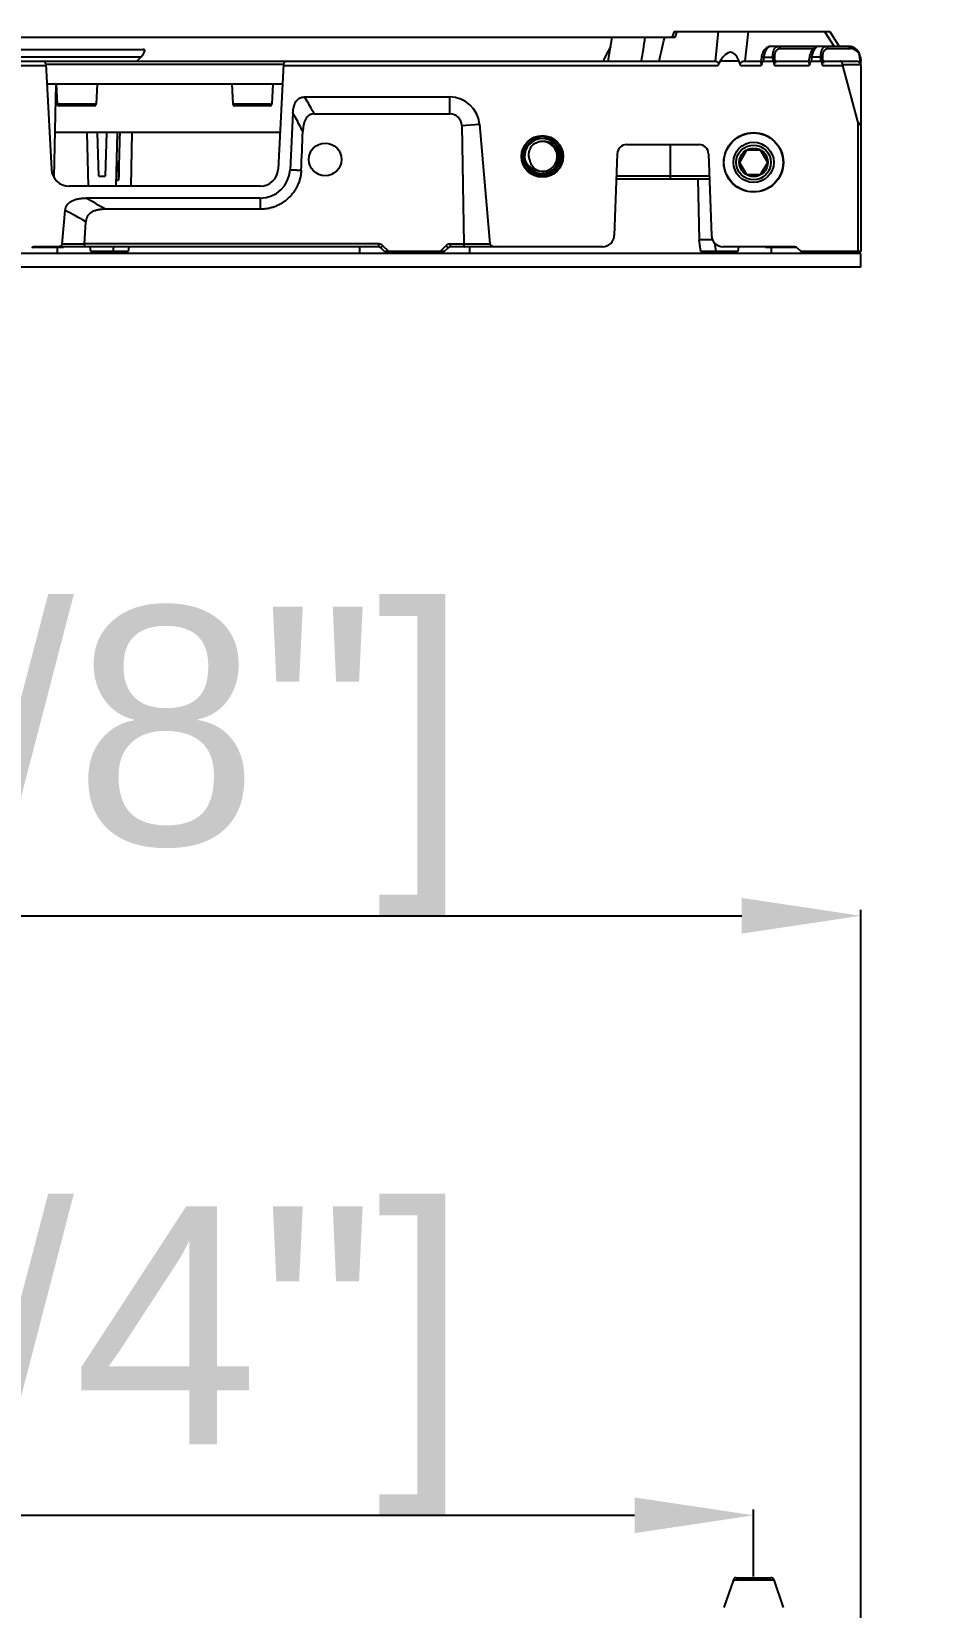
# Model space of a CAD drawing. Header units: millimetres. Extents: x 562 to 17351, y 2396 to 6995.
# Drawn here: x 1786.5 to 1936.5, y 3848 to 4112.9 of the extents above; entities that cross this region are included whole.
import ezdxf

# ---------------------------------------------------------------- set-up
doc = ezdxf.new("R2010")
doc.units = ezdxf.units.MM
doc.layers.add('02___PRT_ALL_AXES', color=7, linetype='Continuous')
doc.styles.get("Standard").update_dxf_attribs({"font": 'arial.ttf'})
doc.dimstyles.new('缩小5倍', dxfattribs={"dimtxt": 40, "dimasz": 20, "dimexe": 1, "dimexo": 0.2, "dimgap": 0, "dimtad": 1, "dimtoh": 1, "dimdec": 1, "dimzin": 9, "dimdsep": 46, "dimtxsty": 'Standard', "dimblk": '_FILLED', "dimcen": 0.2, "dimclrd": 256, "dimclre": 256, "dimclrt": 256, "dimadec": 1, "dimazin": 2, "dimtfac": 1, "dimtdec": 1, "dimtofl": 0, "dimtmove": 0, "dimatfit": 3, "dimldrblk": '_FILLED', "dimfxl": 1, "dimtolj": 1, "dimtzin": 0, "dimarcsym": 0})

# ---------------------------------------------------------------- blocks, each defined once
blk = doc.blocks.new('_FILLED')
at = {"color": 0, "linetype": 'ByBlock'}
blk.add_solid([(0, 0), (-1, 0.15), (-1, -0.15)], dxfattribs=at)
blk = doc.blocks.new('*D21')
at = {"lineweight": -2, "transparency": 16777216}
for p, q in [((1325.8, 3845.65), (1325.8, 3965.23)), ((1345.8, 3964.23), (1905.8, 3964.23)), ((1925.8, 3845.65), (1925.8, 3965.23))]:
    blk.add_line(p, q, dxfattribs=at)
at = {"layer": 'Defpoints', "color": 0, "transparency": 16777216}
for p in [(1925.8, 3964.23), (1325.8, 3845.45), (1925.8, 3845.45)]:
    blk.add_point(p, dxfattribs=at)
at = {"lineweight": -2, "transparency": 16777216, "xscale": 20, "yscale": 20, "zscale": 20, "rotation": 180}
blk.add_blockref('_FILLED', (1325.8, 3964.23), dxfattribs=at)
at = {"lineweight": -2, "transparency": 16777216, "xscale": 20, "yscale": 20, "zscale": 20}
blk.add_blockref('_FILLED', (1925.8, 3964.23), dxfattribs=at)
at = {"lineweight": 5, "transparency": 16777216, "insert": (1625.8, 3990.13), "char_height": 40, "attachment_point": 5}
blk.add_mtext('\\A1;600mm [1\'-11 5/8"]', dxfattribs=at)
blk = doc.blocks.new('*D22')
at = {"lineweight": -2, "transparency": 16777216}
for p, q in [((1926, 3845.45), (2030.25, 3845.45)), ((2029.25, 3825.45), (2029.25, 3527.95)), ((1926, 3507.95), (2030.25, 3507.95))]:
    blk.add_line(p, q, dxfattribs=at)
at = {"layer": 'Defpoints', "color": 0, "transparency": 16777216}
for p in [(1925.8, 3845.45), (1925.8, 3507.95), (2029.25, 3507.95)]:
    blk.add_point(p, dxfattribs=at)
at = {"lineweight": -2, "transparency": 16777216, "xscale": 20, "yscale": 20, "zscale": 20}
for p, rotation in [((2029.25, 3845.45), 90), ((2029.25, 3507.95), 270)]:
    blk.add_blockref('_FILLED', p, dxfattribs=dict(at, rotation=rotation))
at = {"lineweight": 5, "transparency": 16777216, "insert": (2003.36, 3676.7), "char_height": 40, "attachment_point": 5, "rotation": 90}
blk.add_mtext('\\A1;337.5mm [1\'-1 1/4"]', dxfattribs=at)
blk = doc.blocks.new('*D24')
at = {"lineweight": -2, "transparency": 16777216}
for p, q in [((1343.8, 3853.15), (1343.8, 3864.45)), ((1363.8, 3863.45), (1887.8, 3863.45)), ((1907.8, 3853.15), (1907.8, 3864.45))]:
    blk.add_line(p, q, dxfattribs=at)
at = {"layer": 'Defpoints', "color": 0, "transparency": 16777216}
for p in [(1907.8, 3863.45), (1343.8, 3852.95), (1907.8, 3852.95)]:
    blk.add_point(p, dxfattribs=at)
at = {"lineweight": -2, "transparency": 16777216, "xscale": 20, "yscale": 20, "zscale": 20, "rotation": 180}
blk.add_blockref('_FILLED', (1343.8, 3863.45), dxfattribs=at)
at = {"lineweight": -2, "transparency": 16777216, "xscale": 20, "yscale": 20, "zscale": 20}
blk.add_blockref('_FILLED', (1907.8, 3863.45), dxfattribs=at)
at = {"lineweight": 5, "transparency": 16777216, "insert": (1625.8, 3889.35), "char_height": 40, "attachment_point": 5}
blk.add_mtext('\\A1;564mm [1\'-10 1/4"]', dxfattribs=at)

msp = doc.modelspace()

# ---------------------------------------------------------------- linework, layer by layer
at = {"color": 7, "linetype": 'Continuous'}
for p, q in [((1894.548, 4111.869), (1357.522, 4111.869)), ((1894.454, 4112.869), (1894.079, 4111.869)), ((1894.454, 4112.869), (1920.596, 4112.869)), ((1894.923, 4112.869), (1894.548, 4111.869)), ((1901.865, 4112.869), (1901.33, 4107.869)), ((1906.884, 4112.869), (1906.349, 4107.869)), ((1919.715, 4112.869), (1921.327, 4110.369)), ((1920.596, 4112.869), (1922.207, 4110.369)), ((1673.96, 4109.869), (1805.213, 4109.869)), ((1923.749, 4110.369), (1910.677, 4110.369)), ((1912.234, 4110.004), (1917.888, 4110.004)), ((1920.296, 4110.004), (1924.085, 4110.004)), ((1579.943, 4107.869), (1901.453, 4107.869)), ((1677.06, 4108.63), (1804.868, 4108.63)), ((1753.804, 4107.169), (1788.886, 4107.169)), ((1788.874, 4107.395), (1789.801, 4089.712)), ((1788.875, 4107.382), (1828.824, 4107.382)), ((1804.868, 4108.63), (1804.165, 4107.869)), ((1828.824, 4107.395), (1827.898, 4089.712)), ((1828.812, 4107.169), (1901.812, 4107.169)), ((1905.349, 4107.869), (1902.193, 4107.869)), ((1905.595, 4107.169), (1909.077, 4107.169)), ((1906.133, 4107.869), (1909.003, 4107.869)), ((1909.115, 4108.571), (1908.991, 4107.796)), ((1909.51, 4108.543), (1909.402, 4107.869)), ((1909.402, 4107.869), (1911.066, 4107.869)), ((1909.51, 4108.543), (1911.034, 4108.543)), ((1911.066, 4107.869), (1911.034, 4108.543)), ((1911.312, 4107.169), (1917.139, 4107.169)), ((1911.414, 4107.617), (1911.37, 4108.543)), ((1911.731, 4107.869), (1917.066, 4107.869)), ((1917.178, 4108.571), (1917.054, 4107.796)), ((1917.573, 4108.543), (1917.465, 4107.869)), ((1917.465, 4107.869), (1919.129, 4107.869)), ((1919.096, 4108.543), (1917.573, 4108.543)), ((1919.129, 4107.869), (1919.096, 4108.543)), ((1919.375, 4107.169), (1922.787, 4107.169)), ((1919.477, 4107.617), (1919.432, 4108.543)), ((1919.793, 4107.869), (1925.101, 4107.869)), ((1922.757, 4107.322), (1925.784, 4107.322)), ((1925.301, 4097.744), (1922.787, 4107.169)), ((1925.786, 4107.323), (1925.679, 4108.543)), ((1925.742, 4108.543), (1925.801, 4107.869)), ((1925.801, 4107.241), (1925.801, 4107.869)), ((1925.801, 4107.169), (1925.801, 4075.869)), ((1789.048, 4104.069), (1828.65, 4104.069)), ((1790.528, 4104.069), (1790.2, 4088.377)), ((1790.607, 4104.069), (1790.786, 4100.653)), ((1797.495, 4104.069), (1797.316, 4100.653)), ((1820.107, 4104.069), (1820.286, 4100.653)), ((1826.995, 4104.069), (1826.816, 4100.653)), ((1832.366, 4101.869), (1856.744, 4101.869)), ((1856.744, 4099.026), (1856.744, 4101.869)), ((1797.316, 4100.653), (1790.786, 4100.653)), ((1797.016, 4100.369), (1791.085, 4100.369)), ((1826.816, 4100.653), (1820.286, 4100.653)), ((1826.516, 4100.369), (1820.585, 4100.369)), ((1830.396, 4099.177), (1829.895, 4089.607)), ((1833.973, 4099.026), (1856.744, 4099.026)), ((1828.22, 4095.869), (1790.357, 4095.869)), ((1795.764, 4095.869), (1795.953, 4086.869)), ((1797.759, 4088.569), (1797.568, 4095.869)), ((1799.034, 4095.869), (1798.842, 4088.569)), ((1800.837, 4095.869), (1800.649, 4086.869)), ((1803.337, 4095.869), (1803.149, 4086.869)), ((1858.756, 4097.045), (1861.725, 4097.305)), ((1858.756, 4097.045), (1859.113, 4077.156)), ((1861.725, 4097.305), (1863.488, 4077.154)), ((1925.301, 4097.744), (1925.801, 4097.069)), ((1925.301, 4097.744), (1925.301, 4075.869)), ((1886.474, 4093.869), (1898.627, 4093.869)), ((1893.801, 4093.869), (1893.801, 4088.069)), ((1801.015, 4090.869), (1800.732, 4090.869)), ((1884.875, 4092.325), (1884.396, 4078.599)), ((1900.226, 4092.325), (1900.705, 4078.599)), ((1797.759, 4088.569), (1798.842, 4088.569)), ((1800.669, 4087.87), (1801.075, 4087.87)), ((1870.937, 4088.705), (1870.899, 4088.667)), ((1873.539, 4088.6), (1873.474, 4088.637)), ((1900.375, 4088.069), (1884.727, 4088.069)), ((1900.358, 4088.559), (1884.744, 4088.559)), ((1898.428, 4088.069), (1898.641, 4077.869)), ((1824.902, 4086.869), (1792.797, 4086.869)), ((1791.625, 4077.151), (1792.12, 4082.8)), ((1824.902, 4084.869), (1795.61, 4084.869)), ((1824.902, 4082.986), (1798.888, 4082.986)), ((1824.902, 4084.869), (1824.902, 4082.986)), ((1795.339, 4077.156), (1795.576, 4080.904)), ((1795.339, 4077.144), (1791.625, 4077.151)), ((1844.794, 4077.156), (1795.339, 4077.156)), ((1844.794, 4076.669), (1844.794, 4077.156)), ((1856.808, 4077.156), (1859.113, 4077.156)), ((1856.808, 4077.156), (1856.808, 4076.669)), ((1859.113, 4077.154), (1863.488, 4077.154)), ((1900.872, 4077.869), (1898.641, 4077.869)), ((1898.933, 4075.869), (1898.641, 4077.869)), ((1901.219, 4077.335), (1901.433, 4075.869)), ((1925.801, 4075.569), (1325.801, 4075.569)), ((1791.801, 4076.569), (1786.511, 4076.569)), ((1844.794, 4076.669), (1786.808, 4076.669)), ((1790.801, 4075.569), (1790.801, 4076.569)), ((1791.801, 4076.569), (1791.801, 4076.669)), ((1796.433, 4075.869), (1796.317, 4076.669)), ((1802.668, 4075.869), (1796.433, 4075.869)), ((1797.051, 4075.869), (1797.051, 4075.569)), ((1799.551, 4075.869), (1799.551, 4075.569)), ((1800.168, 4075.869), (1800.285, 4076.669)), ((1802.051, 4075.869), (1802.051, 4075.569)), ((1802.785, 4076.669), (1802.668, 4075.869)), ((1841.551, 4076.669), (1841.551, 4075.569)), ((1845.801, 4075.869), (1845.147, 4076.523)), ((1846.495, 4075.869), (1845.501, 4076.863)), ((1855.801, 4075.869), (1845.801, 4075.869)), ((1846.801, 4075.569), (1846.801, 4075.869)), ((1848.051, 4075.869), (1848.051, 4075.569)), ((1853.551, 4075.869), (1853.551, 4075.569)), ((1854.801, 4075.569), (1854.801, 4075.869)), ((1855.107, 4075.869), (1856.101, 4076.863)), ((1855.801, 4075.869), (1856.454, 4076.523)), ((1882.397, 4076.669), (1856.808, 4076.669)), ((1860.051, 4076.669), (1860.051, 4075.569)), ((1905.168, 4075.869), (1898.933, 4075.869)), ((1899.551, 4075.869), (1899.551, 4075.569)), ((1902.051, 4075.869), (1902.051, 4075.569)), ((1914.794, 4076.669), (1902.704, 4076.669)), ((1904.551, 4075.869), (1904.551, 4075.569)), ((1905.285, 4076.669), (1905.168, 4075.869)), ((1909.801, 4076.569), (1909.801, 4076.669)), ((1915.093, 4076.569), (1909.801, 4076.569)), ((1910.801, 4075.569), (1910.801, 4076.569)), ((1915.147, 4076.523), (1915.801, 4075.869)), ((1925.801, 4075.869), (1915.801, 4075.869)), ((1918.801, 4075.569), (1918.801, 4075.869)), ((1922.371, 4075.869), (1922.371, 4075.569)), ((1924.871, 4075.869), (1924.871, 4075.569)), ((1925.801, 4073.269), (1925.801, 4075.569)), ((1925.801, 4073.269), (1325.801, 4073.269)), ((1904.41, 3852.615), (1902.826, 3847.954)), ((1904.41, 3852.615), (1911.191, 3852.615)), ((1904.884, 3852.954), (1910.718, 3852.954)), ((1911.191, 3852.615), (1912.776, 3847.954))]:
    msp.add_line(p, q, dxfattribs=at)
for points in [[(1910.677, 4110.369), (1910.561, 4110.363), (1910.366, 4110.323), (1910.17, 4110.246), (1909.981, 4110.133), (1909.804, 4109.986), (1909.643, 4109.812), (1909.502, 4109.616), (1909.381, 4109.404), (1909.28, 4109.18), (1909.201, 4108.949), (1909.142, 4108.717), (1909.115, 4108.571)], [(1918.739, 4110.369), (1918.624, 4110.363), (1918.429, 4110.323), (1918.233, 4110.246), (1918.044, 4110.133), (1917.866, 4109.986), (1917.706, 4109.812), (1917.565, 4109.616), (1917.444, 4109.404), (1917.343, 4109.18), (1917.263, 4108.949), (1917.205, 4108.717), (1917.178, 4108.571)], [(1795.339, 4077.156), (1795.46, 4079.059), (1795.576, 4080.904)]]:
    msp.add_lwpolyline(points, dxfattribs=at)
for centre, radius in [((1907.801, 4090.869), 4.975), ((1872.301, 4091.869), 3.45), ((1872.301, 4091.869), 3.15), ((1907.801, 4090.869), 3.39), ((1907.801, 4090.869), 2.917)]:
    msp.add_circle(centre, radius, dxfattribs=at)
for centre, radius, start, end in [((1628.362, 4150.218), 264.015, 350.76973, 351.64813), ((1483.375, 4205.82), 420.122, 346.51746, 347.07778), ((1923.749, 4108.369), 2, 5, 90), ((1924.085, 4108.404), 1.6, 4.99987, 90.00013), ((1788.375, 4107.369), 0.5, 3, 90), ((1829.324, 4107.369), 0.5, 90, 177), ((1925.101, 4107.169), 0.7, 0, 90), ((1856.744, 4096.869), 5, 5, 90), ((1791.085, 4100.669), 0.3, 183, 270), ((1797.016, 4100.669), 0.3, 270, 357), ((1820.585, 4100.669), 0.3, 183, 270), ((1826.516, 4100.669), 0.3, 270, 357), ((-448.195, 4187.634), 2282.078, 357.53695, 357.699985), ((1872.301, 4091.869), 3, 218.32505, 216), ((1872.301, 4091.869), 2.5, 256.07695, 139.92305), ((1886.474, 4092.269), 1.6, 90, 178), ((1898.627, 4092.269), 1.6, 2, 90), ((1792.797, 4089.869), 3, 183, 270), ((1824.902, 4089.869), 3, 270, 357), ((1824.902, 4089.869), 5, 270.00001, 356.99999), ((1872.367, 4080.123), 8.402, 95.17075, 96.21936), ((1678.935, 3872.311), 238.991, 60.78703, 61.73207), ((1672.502, 3866.761), 250.452, 59.69335, 60.55814), ((1795.56, 4077.142), 0.222, 176.35069, 179.39473), ((1844.794, 4076.156), 1, 45.00003, 89.99997), ((1856.808, 4076.156), 1, 90, 135), ((1882.397, 4078.669), 2, 270, 358), ((1902.704, 4078.669), 2, 182, 270), ((1786.808, 4076.169), 0.5, 90, 135.0005), ((1844.794, 4076.169), 0.5, 45, 90), ((1856.808, 4076.169), 0.5, 90, 135.00042), ((1914.794, 4076.169), 0.5, 45, 90), ((1904.884, 3852.454), 0.5, 90, 161.22197), ((1910.718, 3852.454), 0.5, 18.77803, 90)]:
    msp.add_arc(centre, radius, start, end, dxfattribs=at)
for centre, major_axis, ratio, start_param, end_param in [((1803.657, 4108.369), (1.784, 1.417), 0.2762381, -1.0615521, 0.3347113), ((1902.911, 4099.029), (1.101, 10.37), 0.2876871, -0.520214, 0.5812685), ((1902.986, 4099.728), (1.021, 9.548), 0.3124233, 0.5841534, 0.7113576), ((1902.986, 4099.728), (-1.021, -9.548), 0.3124233, 2.4970595, 2.6242636), ((1908.676, 4103.28), (0.732, 4.589), 0.0860763, 0.0137258, 0.5733071), ((1911.285, 4103.28), (-0.22, 4.589), 0.0870563, -0.5637598, -0.0041785), ((1911.803, 4107.169), (-0.12, 0.696), 0.6258693, -0.1075603, 0.7682611), ((1916.739, 4103.28), (0.732, 4.589), 0.0860763, 0.0137258, 0.5733071), ((1919.347, 4103.28), (-0.22, 4.589), 0.0870563, -0.5637598, -0.0041785), ((1919.866, 4107.169), (-0.12, 0.696), 0.6258693, -0.1075603, 0.7682611), ((1923.235, 4107.169), (-0.287, 0.68), 0.5752567, 1.1116783, 1.3326174), ((1856.744, 4097.009), (0, 2.018), 0.9975972, -1.5528125, 0), ((1805.098, 4232.752), (5.372, 206.356), 0.0017073, -3.9870801, -3.934005), ((1864.906, 4077.169), (1.419, 0), 0.3523753, -3.1107736, -1.5707963)]:
    msp.add_ellipse(centre, major_axis=major_axis, ratio=ratio, start_param=start_param, end_param=end_param, dxfattribs=at)
for points, knots in [([(1883.77, 4110.288), (1883.652, 4110.084), (1883.424, 4109.678), (1883.098, 4109.07), (1882.794, 4108.469), (1882.604, 4108.068), (1882.514, 4107.869)], [0, 0, 0, 0, 0.2589592, 0.5122621, 0.7594499, 1, 1, 1, 1]), ([(1910.677, 4110.369), (1910.646, 4110.369), (1910.584, 4110.363), (1910.491, 4110.339), (1910.399, 4110.299), (1910.307, 4110.244), (1910.218, 4110.173), (1910.13, 4110.088), (1910.044, 4109.988), (1909.962, 4109.874), (1909.884, 4109.746), (1909.81, 4109.605), (1909.742, 4109.452), (1909.68, 4109.287), (1909.625, 4109.113), (1909.561, 4108.865), (1909.527, 4108.673), (1909.51, 4108.543)], [0, 0, 0, 0, 0.0395553, 0.080471, 0.1235139, 0.1693284, 0.2184018, 0.2710878, 0.3276244, 0.388145, 0.4526867, 0.5211954, 0.5935239, 0.6694247, 0.7485476, 0.8304248, 1, 1, 1, 1]), ([(1911.034, 4108.543), (1911.029, 4108.671), (1911.031, 4108.861), (1911.053, 4109.109), (1911.08, 4109.284), (1911.115, 4109.451), (1911.158, 4109.606), (1911.209, 4109.748), (1911.267, 4109.877), (1911.331, 4109.992), (1911.4, 4110.092), (1911.463, 4110.164), (1911.516, 4110.214), (1911.568, 4110.257), (1911.636, 4110.302), (1911.721, 4110.341), (1911.809, 4110.364), (1911.868, 4110.369), (1911.898, 4110.369)], [0, 0, 0, 0, 0.1736523, 0.2573421, 0.3379703, 0.4149497, 0.4878373, 0.556335, 0.6202968, 0.6797263, 0.7347728, 0.7857335, 0.8098296, 0.833085, 0.8773725, 0.9193649, 0.9599353, 1, 1, 1, 1]), ([(1911.37, 4108.543), (1911.365, 4108.648), (1911.367, 4108.804), (1911.391, 4109.007), (1911.419, 4109.15), (1911.455, 4109.284), (1911.514, 4109.446), (1911.587, 4109.591), (1911.677, 4109.714), (1911.746, 4109.792), (1911.821, 4109.858), (1911.898, 4109.912), (1911.979, 4109.953), (1912.062, 4109.983), (1912.148, 4110), (1912.205, 4110.004), (1912.234, 4110.004)], [0, 0, 0, 0, 0.167165, 0.2476372, 0.3251093, 0.3990944, 0.4692932, 0.5978601, 0.6565875, 0.7119272, 0.7642801, 0.8141319, 0.8620296, 0.9085644, 0.9543582, 1, 1, 1, 1]), ([(1911.898, 4110.369), (1911.918, 4110.369), (1911.961, 4110.364), (1912.021, 4110.344), (1912.078, 4110.31), (1912.128, 4110.265), (1912.17, 4110.21), (1912.202, 4110.146), (1912.224, 4110.077), (1912.232, 4110.028), (1912.234, 4110.004)], [0, 0, 0, 0, 0.1149252, 0.2314169, 0.3507102, 0.4736583, 0.6005353, 0.7310756, 0.8646018, 1, 1, 1, 1]), ([(1918.74, 4110.369), (1918.709, 4110.369), (1918.647, 4110.363), (1918.554, 4110.339), (1918.462, 4110.299), (1918.37, 4110.244), (1918.28, 4110.173), (1918.192, 4110.088), (1918.107, 4109.988), (1918.025, 4109.874), (1917.947, 4109.746), (1917.873, 4109.605), (1917.805, 4109.452), (1917.743, 4109.287), (1917.687, 4109.113), (1917.623, 4108.865), (1917.589, 4108.673), (1917.573, 4108.543)], [0, 0, 0, 0, 0.0395553, 0.0804711, 0.1235139, 0.1693284, 0.2184019, 0.2710879, 0.3276245, 0.3881451, 0.4526868, 0.5211955, 0.5935241, 0.6694249, 0.7485477, 0.8304248, 1, 1, 1, 1]), ([(1919.096, 4108.543), (1919.091, 4108.671), (1919.093, 4108.861), (1919.116, 4109.109), (1919.142, 4109.284), (1919.177, 4109.451), (1919.221, 4109.606), (1919.271, 4109.748), (1919.329, 4109.877), (1919.393, 4109.992), (1919.463, 4110.092), (1919.526, 4110.164), (1919.579, 4110.214), (1919.631, 4110.257), (1919.698, 4110.302), (1919.784, 4110.341), (1919.871, 4110.364), (1919.931, 4110.369), (1919.96, 4110.369)], [0, 0, 0, 0, 0.1736521, 0.257342, 0.3379703, 0.4149496, 0.4878372, 0.5563349, 0.6202968, 0.6797262, 0.7347728, 0.7857334, 0.8098295, 0.833085, 0.8773726, 0.9193649, 0.9599353, 1, 1, 1, 1]), ([(1919.432, 4108.543), (1919.427, 4108.648), (1919.43, 4108.804), (1919.454, 4109.007), (1919.481, 4109.15), (1919.518, 4109.284), (1919.576, 4109.446), (1919.65, 4109.591), (1919.739, 4109.714), (1919.809, 4109.792), (1919.883, 4109.858), (1919.961, 4109.912), (1920.042, 4109.953), (1920.125, 4109.983), (1920.21, 4110), (1920.268, 4110.004), (1920.296, 4110.004)], [0, 0, 0, 0, 0.1671648, 0.2476371, 0.3251092, 0.3990943, 0.4692932, 0.59786, 0.6565874, 0.7119272, 0.76428, 0.8141319, 0.8620296, 0.9085644, 0.9543582, 1, 1, 1, 1]), ([(1919.96, 4110.369), (1919.981, 4110.369), (1920.023, 4110.364), (1920.084, 4110.344), (1920.14, 4110.31), (1920.19, 4110.265), (1920.232, 4110.21), (1920.265, 4110.146), (1920.287, 4110.077), (1920.295, 4110.028), (1920.296, 4110.004)], [0, 0, 0, 0, 0.1149252, 0.2314169, 0.3507102, 0.4736583, 0.6005353, 0.7310756, 0.8646018, 1, 1, 1, 1]), ([(1923.749, 4110.369), (1923.77, 4110.369), (1923.812, 4110.364), (1923.873, 4110.344), (1923.929, 4110.31), (1923.979, 4110.265), (1924.021, 4110.21), (1924.054, 4110.146), (1924.076, 4110.077), (1924.084, 4110.028), (1924.085, 4110.004)], [0, 0, 0, 0, 0.1149252, 0.2314169, 0.3507102, 0.4736582, 0.6005353, 0.7310756, 0.8646018, 1, 1, 1, 1]), ([(1901.453, 4107.869), (1901.484, 4107.869), (1901.547, 4107.861), (1901.639, 4107.828), (1901.711, 4107.783), (1901.764, 4107.735), (1901.8, 4107.692), (1901.832, 4107.643), (1901.858, 4107.587), (1901.876, 4107.524), (1901.884, 4107.456), (1901.881, 4107.384), (1901.867, 4107.311), (1901.844, 4107.239), (1901.823, 4107.192), (1901.812, 4107.169)], [0, 0, 0, 0, 0.097289, 0.1985807, 0.3057918, 0.3622779, 0.4210134, 0.4823703, 0.5467933, 0.6147237, 0.6863984, 0.7616088, 0.8396216, 0.9194224, 1, 1, 1, 1]), ([(1905.595, 4107.169), (1905.587, 4107.195), (1905.575, 4107.246), (1905.567, 4107.325), (1905.571, 4107.401), (1905.587, 4107.474), (1905.613, 4107.541), (1905.657, 4107.619), (1905.713, 4107.685), (1905.777, 4107.74), (1905.841, 4107.785), (1905.925, 4107.829), (1906.029, 4107.861), (1906.099, 4107.869), (1906.133, 4107.869)], [0, 0, 0, 0, 0.0779883, 0.1549859, 0.2299859, 0.3022892, 0.3716731, 0.4382937, 0.5642562, 0.6243353, 0.6826414, 0.7942388, 0.8997749, 1, 1, 1, 1]), ([(1908.991, 4107.796), (1908.99, 4107.789), (1908.989, 4107.772), (1908.991, 4107.745), (1908.997, 4107.716), (1909.004, 4107.685), (1909.014, 4107.651), (1909.029, 4107.602), (1909.05, 4107.536), (1909.071, 4107.467), (1909.085, 4107.408), (1909.093, 4107.362), (1909.097, 4107.314), (1909.096, 4107.274), (1909.093, 4107.241), (1909.087, 4107.209), (1909.081, 4107.185), (1909.077, 4107.169)], [0, 0, 0, 0, 0.0365628, 0.0778172, 0.1238783, 0.1745112, 0.2293353, 0.2879121, 0.4146275, 0.5515741, 0.6230922, 0.6963031, 0.7708975, 0.8466311, 0.8848197, 0.9231593, 1, 1, 1, 1]), ([(1909.51, 4108.543), (1909.485, 4108.547), (1909.435, 4108.555), (1909.362, 4108.564), (1909.295, 4108.572), (1909.244, 4108.577), (1909.208, 4108.579), (1909.184, 4108.58), (1909.164, 4108.58), (1909.15, 4108.58), (1909.14, 4108.579), (1909.134, 4108.579), (1909.128, 4108.578), (1909.124, 4108.577), (1909.12, 4108.576), (1909.118, 4108.575), (1909.116, 4108.573), (1909.115, 4108.572), (1909.115, 4108.571)], [0, 0, 0, 0, 0.1934194, 0.3790739, 0.5500194, 0.6998802, 0.7651345, 0.8231286, 0.8733353, 0.9153423, 0.9331651, 0.9488344, 0.9623409, 0.97369, 0.9829226, 0.9901531, 0.9956427, 1, 1, 1, 1]), ([(1911.034, 4108.543), (1911.067, 4108.545), (1911.13, 4108.547), (1911.221, 4108.549), (1911.29, 4108.548), (1911.339, 4108.546), (1911.36, 4108.544), (1911.37, 4108.543)], [0, 0, 0, 0, 0.2939976, 0.5695439, 0.8097526, 0.9119478, 1, 1, 1, 1]), ([(1911.312, 4107.169), (1911.308, 4107.19), (1911.303, 4107.231), (1911.305, 4107.294), (1911.315, 4107.354), (1911.331, 4107.412), (1911.351, 4107.467), (1911.378, 4107.535), (1911.4, 4107.585), (1911.414, 4107.617)], [0, 0, 0, 0, 0.1344248, 0.2677776, 0.3990739, 0.5276097, 0.6527131, 0.7737095, 1, 1, 1, 1]), ([(1917.054, 4107.796), (1917.053, 4107.789), (1917.052, 4107.772), (1917.054, 4107.745), (1917.059, 4107.716), (1917.067, 4107.685), (1917.076, 4107.651), (1917.092, 4107.602), (1917.113, 4107.536), (1917.134, 4107.467), (1917.147, 4107.408), (1917.155, 4107.362), (1917.159, 4107.314), (1917.159, 4107.274), (1917.155, 4107.241), (1917.15, 4107.209), (1917.144, 4107.185), (1917.139, 4107.169)], [0, 0, 0, 0, 0.0365628, 0.0778172, 0.1238783, 0.1745112, 0.2293353, 0.2879121, 0.4146275, 0.5515741, 0.6230922, 0.6963031, 0.7708975, 0.8466311, 0.8848197, 0.9231593, 1, 1, 1, 1]), ([(1917.573, 4108.543), (1917.547, 4108.547), (1917.497, 4108.555), (1917.425, 4108.564), (1917.358, 4108.572), (1917.307, 4108.577), (1917.27, 4108.579), (1917.247, 4108.58), (1917.227, 4108.58), (1917.213, 4108.58), (1917.202, 4108.579), (1917.196, 4108.579), (1917.191, 4108.578), (1917.186, 4108.577), (1917.183, 4108.576), (1917.18, 4108.575), (1917.178, 4108.573), (1917.178, 4108.572), (1917.178, 4108.571)], [0, 0, 0, 0, 0.1934194, 0.3790739, 0.5500194, 0.6998802, 0.7651345, 0.8231286, 0.8733353, 0.9153423, 0.9331651, 0.9488344, 0.9623409, 0.97369, 0.9829226, 0.9901531, 0.9956427, 1, 1, 1, 1]), ([(1919.096, 4108.543), (1919.129, 4108.545), (1919.193, 4108.547), (1919.284, 4108.549), (1919.353, 4108.548), (1919.401, 4108.546), (1919.423, 4108.544), (1919.432, 4108.543)], [0, 0, 0, 0, 0.2939976, 0.5695439, 0.8097526, 0.9119478, 1, 1, 1, 1]), ([(1919.375, 4107.169), (1919.371, 4107.19), (1919.366, 4107.231), (1919.368, 4107.294), (1919.378, 4107.354), (1919.394, 4107.412), (1919.414, 4107.467), (1919.441, 4107.535), (1919.463, 4107.585), (1919.477, 4107.617)], [0, 0, 0, 0, 0.1344299, 0.2677863, 0.3990808, 0.5276144, 0.6527162, 0.7737104, 1, 1, 1, 1]), ([(1922.757, 4107.322), (1922.752, 4107.363), (1922.739, 4107.44), (1922.708, 4107.549), (1922.667, 4107.644), (1922.62, 4107.724), (1922.566, 4107.788), (1922.517, 4107.828), (1922.476, 4107.849), (1922.445, 4107.861), (1922.415, 4107.868), (1922.394, 4107.869), (1922.384, 4107.869)], [0, 0, 0, 0, 0.1703088, 0.3293664, 0.4743897, 0.6042163, 0.7192039, 0.8211028, 0.8681612, 0.9132544, 0.9569885, 1, 1, 1, 1]), ([(1925.742, 4108.543), (1925.742, 4108.543), (1925.741, 4108.544), (1925.741, 4108.544), (1925.739, 4108.544), (1925.737, 4108.545), (1925.732, 4108.545), (1925.725, 4108.545), (1925.716, 4108.545), (1925.706, 4108.544), (1925.693, 4108.544), (1925.684, 4108.544), (1925.679, 4108.543)], [0, 0, 0, 0, 0.0069694, 0.0202099, 0.0408839, 0.0692302, 0.1491492, 0.2599455, 0.4011715, 0.5722736, 0.7722902, 1, 1, 1, 1]), ([(1830.396, 4099.177), (1830.405, 4099.333), (1830.424, 4099.566), (1830.468, 4099.874), (1830.511, 4100.104), (1830.567, 4100.331), (1830.637, 4100.554), (1830.708, 4100.735), (1830.775, 4100.876), (1830.848, 4101.013), (1830.953, 4101.178), (1831.101, 4101.359), (1831.273, 4101.519), (1831.466, 4101.651), (1831.677, 4101.753), (1831.901, 4101.822), (1832.132, 4101.861), (1832.288, 4101.869), (1832.366, 4101.869)], [0, 0, 0, 0, 0.1249937, 0.1875009, 0.2500083, 0.3125154, 0.3750232, 0.4375309, 0.468791, 0.5000534, 0.5625539, 0.6250492, 0.6875391, 0.7500246, 0.8125094, 0.8749989, 0.9374969, 1, 1, 1, 1]), ([(1833.973, 4099.026), (1833.845, 4099.266), (1833.323, 4100.222), (1832.783, 4101.167), (1832.366, 4101.869)], [0, 0, 0, 0, 0.2497917, 1, 1, 1, 1]), ([(1832.044, 4096.049), (1831.913, 4096.313), (1831.382, 4097.365), (1830.827, 4098.405), (1830.396, 4099.177)], [0, 0, 0, 0, 0.2498263, 1, 1, 1, 1]), ([(1833.973, 4099.026), (1833.891, 4099.026), (1833.726, 4099.016), (1833.523, 4098.975), (1833.366, 4098.923), (1833.252, 4098.874), (1833.142, 4098.816), (1833.038, 4098.749), (1832.939, 4098.674), (1832.817, 4098.563), (1832.68, 4098.407), (1832.541, 4098.201), (1832.426, 4097.982), (1832.332, 4097.752), (1832.255, 4097.517), (1832.193, 4097.277), (1832.143, 4097.034), (1832.105, 4096.789), (1832.067, 4096.461), (1832.051, 4096.214), (1832.044, 4096.049)], [0, 0, 0, 0, 0.0625038, 0.1249965, 0.156265, 0.187532, 0.2187985, 0.2500641, 0.2813295, 0.3125941, 0.3750808, 0.4375721, 0.5000662, 0.5625617, 0.6250578, 0.6875534, 0.7500466, 0.812539, 0.8750316, 1, 1, 1, 1]), ([(1870.388, 4093.479), (1870.332, 4093.395), (1870.23, 4093.222), (1870.111, 4092.944), (1870.041, 4092.703), (1870.004, 4092.506), (1869.979, 4092.306), (1869.972, 4092.055), (1870.003, 4091.755), (1870.074, 4091.461), (1870.146, 4091.274), (1870.189, 4091.183)], [0, 0, 0, 0, 0.1249808, 0.2500034, 0.3749801, 0.437505, 0.5000318, 0.6250236, 0.7500032, 0.8750227, 1, 1, 1, 1]), ([(1870.388, 4093.479), (1870.444, 4093.552), (1870.566, 4093.692), (1870.77, 4093.88), (1870.994, 4094.045), (1871.235, 4094.185), (1871.489, 4094.297), (1871.754, 4094.382), (1872.027, 4094.437), (1872.257, 4094.458), (1872.443, 4094.46), (1872.628, 4094.452), (1872.812, 4094.429), (1872.993, 4094.392), (1873.172, 4094.345), (1873.391, 4094.269), (1873.642, 4094.15), (1873.88, 4094.006), (1874.101, 4093.837), (1874.27, 4093.678), (1874.394, 4093.541), (1874.482, 4093.434), (1874.565, 4093.322), (1874.666, 4093.167), (1874.779, 4092.964), (1874.887, 4092.708), (1874.969, 4092.443), (1875.015, 4092.216), (1875.037, 4092.032), (1875.051, 4091.847), (1875.049, 4091.615), (1875.02, 4091.339), (1874.963, 4091.067), (1874.879, 4090.802), (1874.769, 4090.546), (1874.635, 4090.303), (1874.477, 4090.074), (1874.297, 4089.862), (1874.164, 4089.733), (1874.094, 4089.672)], [0, 0, 0, 0, 0.0312281, 0.0624919, 0.0937405, 0.1249821, 0.1562278, 0.1874754, 0.2187221, 0.2499687, 0.2655977, 0.281227, 0.3124743, 0.3281034, 0.3437328, 0.3749804, 0.4062284, 0.4374763, 0.4687246, 0.4999729, 0.5156024, 0.5312321, 0.5468617, 0.5624912, 0.5937402, 0.6249892, 0.6562385, 0.6874878, 0.7031176, 0.7187475, 0.7499971, 0.781247, 0.812497, 0.8437471, 0.8749974, 0.9062478, 0.9374985, 0.968749, 1, 1, 1, 1]), ([(1801.015, 4090.869), (1801.02, 4090.619), (1801.04, 4089.619), (1801.06, 4088.619), (1801.075, 4087.87)], [0, 0, 0, 0, 0.2500958, 1, 1, 1, 1]), ([(1871.699, 4089.442), (1871.623, 4089.45), (1871.471, 4089.471), (1871.247, 4089.524), (1871.028, 4089.597), (1870.817, 4089.689), (1870.615, 4089.799), (1870.423, 4089.927), (1870.243, 4090.071), (1870.075, 4090.229), (1869.922, 4090.401), (1869.783, 4090.586), (1869.66, 4090.781), (1869.553, 4090.985), (1869.463, 4091.198), (1869.366, 4091.49), (1869.32, 4091.717), (1869.301, 4091.869)], [0, 0, 0, 0, 0.062365, 0.1248154, 0.1872647, 0.2497108, 0.3121704, 0.3746499, 0.4371418, 0.4996438, 0.5621608, 0.6246915, 0.6872344, 0.7497805, 0.8123432, 0.8749364, 1, 1, 1, 1]), ([(1870.189, 4091.183), (1870.208, 4091.084), (1870.247, 4090.938), (1870.317, 4090.75), (1870.4, 4090.567), (1870.527, 4090.35), (1870.68, 4090.15), (1870.817, 4090.004), (1870.963, 4089.866), (1871.162, 4089.712), (1871.421, 4089.558), (1871.605, 4089.477), (1871.699, 4089.442)], [0, 0, 0, 0, 0.1250172, 0.1875825, 0.2501242, 0.3751185, 0.5000996, 0.5626142, 0.6251255, 0.7500824, 0.8750376, 1, 1, 1, 1]), ([(1831.774, 4089.561), (1831.765, 4089.343), (1831.725, 4088.907), (1831.604, 4088.262), (1831.421, 4087.632), (1831.219, 4087.123), (1831.029, 4086.729), (1830.821, 4086.344), (1830.526, 4085.883), (1830.121, 4085.365), (1829.669, 4084.889), (1829.172, 4084.457), (1828.637, 4084.075), (1828.163, 4083.8), (1827.769, 4083.609), (1827.366, 4083.436), (1826.848, 4083.256), (1826.209, 4083.101), (1825.558, 4083.007), (1825.12, 4082.986), (1824.902, 4082.986)], [0, 0, 0, 0, 0.0623871, 0.1248193, 0.1872588, 0.2497077, 0.2809456, 0.3121867, 0.3746617, 0.4371512, 0.4996557, 0.5621747, 0.6247093, 0.6872575, 0.7185453, 0.7498357, 0.8124073, 0.8749832, 0.9375618, 1, 1, 1, 1]), ([(1829.895, 4089.607), (1830.052, 4089.608), (1830.365, 4089.606), (1830.757, 4089.599), (1831.07, 4089.59), (1831.383, 4089.58), (1831.618, 4089.569), (1831.774, 4089.561)], [0, 0, 0, 0, 0.2500648, 0.5000903, 0.6250871, 0.7500734, 1, 1, 1, 1]), ([(1874.094, 4089.672), (1874.02, 4089.607), (1873.864, 4089.484), (1873.613, 4089.325), (1873.346, 4089.194), (1873.068, 4089.09), (1872.78, 4089.016), (1872.486, 4088.971), (1872.189, 4088.957), (1871.892, 4088.974), (1871.598, 4089.02), (1871.311, 4089.096), (1871.032, 4089.2), (1870.766, 4089.332), (1870.514, 4089.49), (1870.279, 4089.673), (1870.064, 4089.878), (1869.934, 4090.028), (1869.874, 4090.106)], [0, 0, 0, 0, 0.0624977, 0.1249962, 0.1874945, 0.2499936, 0.3124925, 0.3749921, 0.4374917, 0.4999917, 0.5624912, 0.6249925, 0.687495, 0.7499934, 0.8124861, 0.8749978, 0.9375323, 1, 1, 1, 1]), ([(1871.1, 4088.645), (1871.077, 4088.644), (1871.035, 4088.641), (1870.992, 4088.638), (1870.973, 4088.636)], [0, 0, 0, 0, 0.5404828, 1, 1, 1, 1]), ([(1792.12, 4082.8), (1792.128, 4082.893), (1792.149, 4083.032), (1792.196, 4083.213), (1792.241, 4083.346), (1792.296, 4083.475), (1792.361, 4083.599), (1792.435, 4083.718), (1792.519, 4083.831), (1792.611, 4083.937), (1792.743, 4084.07), (1792.924, 4084.218), (1793.162, 4084.368), (1793.413, 4084.492), (1793.675, 4084.594), (1793.943, 4084.677), (1794.216, 4084.742), (1794.492, 4084.791), (1794.77, 4084.828), (1795.142, 4084.86), (1795.423, 4084.869), (1795.61, 4084.869)], [0, 0, 0, 0, 0.0624838, 0.0937437, 0.1250014, 0.156261, 0.1875199, 0.2187787, 0.2500373, 0.281296, 0.3125551, 0.3750399, 0.4375305, 0.5000254, 0.562523, 0.6250226, 0.6875232, 0.7500223, 0.8125208, 0.8750209, 1, 1, 1, 1]), ([(1798.888, 4082.986), (1798.706, 4082.986), (1798.434, 4082.977), (1798.073, 4082.944), (1797.803, 4082.907), (1797.536, 4082.856), (1797.272, 4082.789), (1797.013, 4082.704), (1796.762, 4082.598), (1796.522, 4082.47), (1796.334, 4082.341), (1796.195, 4082.224), (1796.097, 4082.13), (1796.006, 4082.029), (1795.922, 4081.922), (1795.847, 4081.808), (1795.78, 4081.689), (1795.723, 4081.566), (1795.659, 4081.396), (1795.603, 4081.175), (1795.582, 4080.995), (1795.576, 4080.904)], [0, 0, 0, 0, 0.1249924, 0.1874997, 0.2500056, 0.3125114, 0.3750179, 0.4375227, 0.5000239, 0.56252, 0.6250093, 0.6562675, 0.6875255, 0.7187824, 0.7500389, 0.7812939, 0.8125486, 0.8438026, 0.8750566, 0.9375252, 1, 1, 1, 1]), ([(1790.396, 4076.669), (1790.454, 4076.669), (1790.571, 4076.672), (1790.746, 4076.688), (1790.919, 4076.714), (1791.061, 4076.747), (1791.173, 4076.781), (1791.256, 4076.811), (1791.336, 4076.845), (1791.414, 4076.887), (1791.487, 4076.935), (1791.542, 4076.984), (1791.579, 4077.03), (1791.602, 4077.067), (1791.619, 4077.108), (1791.624, 4077.137), (1791.625, 4077.151)], [0, 0, 0, 0, 0.1250053, 0.2500065, 0.3750029, 0.4999895, 0.5624953, 0.6250001, 0.6875031, 0.7500017, 0.8124905, 0.8749557, 0.9062207, 0.9374818, 0.9687438, 1, 1, 1, 1]), ([(1795.339, 4077.144), (1795.339, 4077.113), (1795.337, 4077.051), (1795.33, 4076.961), (1795.32, 4076.88), (1795.309, 4076.818), (1795.299, 4076.775), (1795.291, 4076.748), (1795.282, 4076.724), (1795.273, 4076.705), (1795.264, 4076.689), (1795.254, 4076.678), (1795.245, 4076.672), (1795.238, 4076.669), (1795.235, 4076.669), (1795.233, 4076.669)], [0, 0, 0, 0, 0.1889881, 0.3692481, 0.534436, 0.6790667, 0.7422999, 0.7989048, 0.8486008, 0.8912478, 0.926918, 0.9560341, 0.9796458, 0.9900538, 1, 1, 1, 1]), ([(1859.113, 4077.154), (1859.114, 4077.138), (1859.114, 4077.105), (1859.115, 4077.058), (1859.118, 4077.011), (1859.122, 4076.953), (1859.129, 4076.885), (1859.138, 4076.822), (1859.147, 4076.778), (1859.154, 4076.75), (1859.162, 4076.726), (1859.169, 4076.706), (1859.178, 4076.69), (1859.185, 4076.68), (1859.191, 4076.674), (1859.195, 4076.671), (1859.2, 4076.669), (1859.203, 4076.669), (1859.204, 4076.669)], [0, 0, 0, 0, 0.0955106, 0.189885, 0.2821756, 0.3715498, 0.5383542, 0.6844911, 0.7482996, 0.8052849, 0.8550972, 0.897515, 0.9325115, 0.9603864, 0.9719344, 0.9821459, 0.9913505, 1, 1, 1, 1]), ([(1845.147, 4076.523), (1845.147, 4076.523), (1845.148, 4076.523), (1845.148, 4076.523), (1845.15, 4076.524), (1845.152, 4076.526), (1845.155, 4076.528), (1845.159, 4076.532), (1845.164, 4076.536), (1845.17, 4076.541), (1845.176, 4076.547), (1845.183, 4076.553), (1845.194, 4076.563), (1845.21, 4076.578), (1845.231, 4076.598), (1845.254, 4076.62), (1845.279, 4076.645), (1845.307, 4076.672), (1845.336, 4076.7), (1845.379, 4076.742), (1845.434, 4076.796), (1845.478, 4076.84), (1845.501, 4076.863)], [0, 0, 0, 0, 0.0005463, 0.001555, 0.0052604, 0.0113009, 0.0196906, 0.0304233, 0.0434731, 0.0588088, 0.0763985, 0.0962059, 0.118181, 0.1684187, 0.2266546, 0.2923298, 0.3648387, 0.4434926, 0.5275621, 0.6162397, 0.8040912, 1, 1, 1, 1]), ([(1856.101, 4076.863), (1856.123, 4076.84), (1856.168, 4076.796), (1856.223, 4076.742), (1856.265, 4076.7), (1856.294, 4076.672), (1856.322, 4076.645), (1856.348, 4076.62), (1856.371, 4076.598), (1856.391, 4076.578), (1856.407, 4076.563), (1856.418, 4076.553), (1856.425, 4076.547), (1856.432, 4076.541), (1856.437, 4076.536), (1856.442, 4076.532), (1856.446, 4076.528), (1856.449, 4076.526), (1856.452, 4076.524), (1856.453, 4076.523), (1856.454, 4076.523), (1856.454, 4076.523), (1856.454, 4076.523)], [0, 0, 0, 0, 0.1959088, 0.3837604, 0.4724379, 0.5565074, 0.6351613, 0.7076702, 0.7733454, 0.8315813, 0.881819, 0.9037941, 0.9236015, 0.9411912, 0.9565269, 0.9695767, 0.9803094, 0.9886991, 0.9947396, 0.998445, 0.9994537, 1, 1, 1, 1])]:
    msp.add_open_spline(points, degree=3, knots=knots, dxfattribs=at)
at = {"layer": '02___PRT_ALL_AXES', "color": 7, "linetype": 'Continuous'}
for p, q in [((1883.345, 4107.869), (1884.051, 4111.869)), ((1906.617, 4092.919), (1905.434, 4090.869)), ((1905.434, 4090.869), (1906.617, 4088.819)), ((1908.984, 4092.919), (1906.617, 4092.919)), ((1910.168, 4090.869), (1908.984, 4092.919)), ((1908.984, 4088.819), (1910.168, 4090.869)), ((1906.617, 4088.819), (1908.984, 4088.819))]:
    msp.add_line(p, q, dxfattribs=at)
for centre, radius in [((1907.801, 4090.869), 5), ((1835.801, 4091.369), 2.75), ((1872.301, 4091.869), 3.5), ((1907.801, 4090.869), 2.4)]:
    msp.add_circle(centre, radius, dxfattribs=at)

# ---------------------------------------------------------------- dimensions: what is measured, and where the dimension line sits
at = {"color": 6, "lineweight": 5}
dim = msp.add_linear_dim(base=(1925.804, 3964.231), p1=(1325.804, 3845.454), p2=(1925.804, 3845.454), dimstyle='缩小5倍', override={"dimpost": 'mm'}, dxfattribs=at)
dim.commit()
dim.dimension.update_dxf_attribs({"geometry": '*D21', "text_midpoint": (1625.804, 3964.231), "dimtype": 160})
dim = msp.add_linear_dim(base=(1907.801, 3863.453), p1=(1343.801, 3852.954), p2=(1907.801, 3852.954), dimstyle='缩小5倍', override={"dimpost": 'mm'}, dxfattribs=at)
dim.commit()
dim.dimension.update_dxf_attribs({"geometry": '*D24', "text_midpoint": (1625.801, 3889.347)})
dim = msp.add_linear_dim(base=(2029.254, 3507.954), p1=(1925.804, 3845.454), p2=(1925.804, 3507.954), angle=90, dimstyle='缩小5倍', override={"dimpost": 'mm'}, dxfattribs=at)
dim.commit()
dim.dimension.update_dxf_attribs({"geometry": '*D22', "text_midpoint": (2029.254, 3676.704), "dimtype": 160})

doc.saveas('drawing.dxf')
